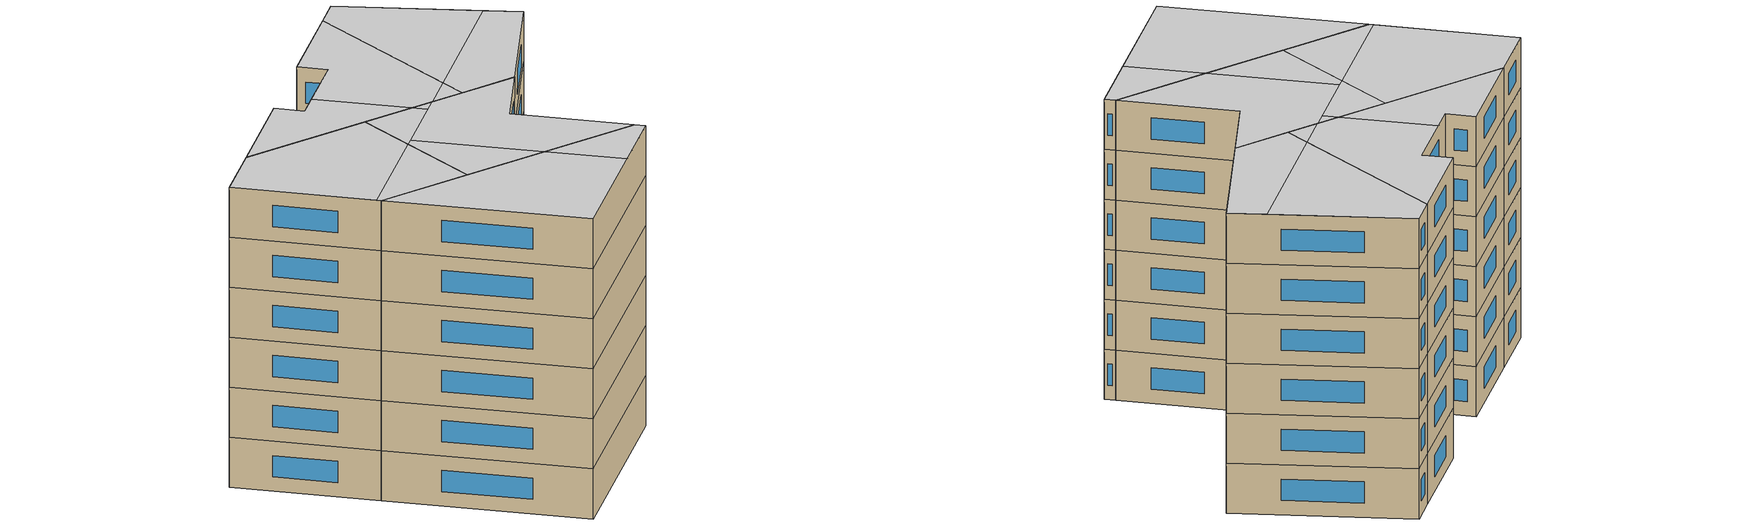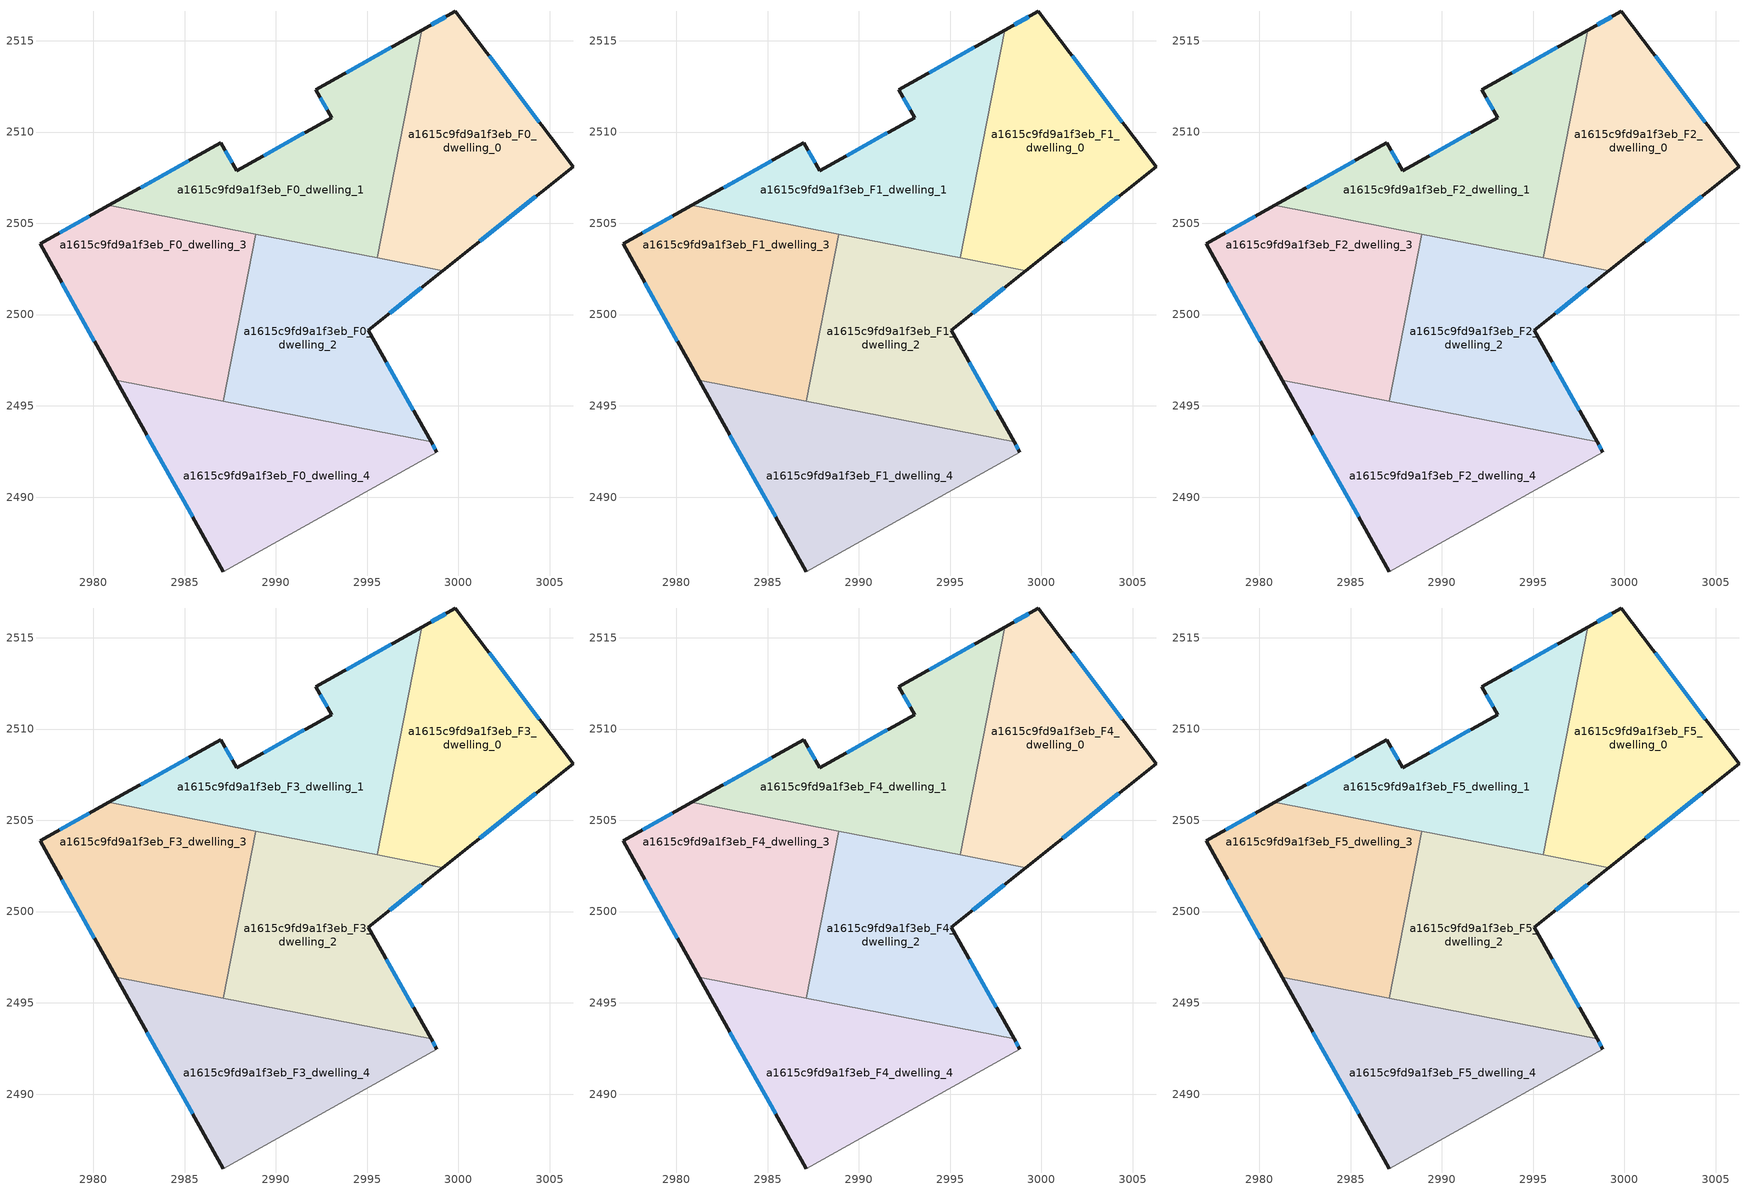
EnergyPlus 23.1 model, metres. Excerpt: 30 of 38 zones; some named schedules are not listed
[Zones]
a1615c9fd9a1f3eb_F0_dwelling_0
 floor ground (EU_floor_Construction): 2999.84,2516.6 3006.28,2508.1 2999.14,2502.4 2995.55,2503.1 2997.99,2515.57 z0
 wall outside (EU_wall_Construction): 2999.14,2502.4 3006.28,2508.1 2999.84,2516.6 2997.99,2515.57 z0:3
 wall to a1615c9fd9a1f3eb_F0_dwelling_1 (EU_wall_Construction): 2997.99,2515.57 2995.55,2503.1 z0:3
 wall to a1615c9fd9a1f3eb_F0_dwelling_2 (EU_wall_Construction): 2995.55,2503.1 2999.14,2502.4 z0:3
 window (EU_Window_Construction): 3001.18,2504.03 3004.24,2506.47 / 2999.31,2516.31 2998.52,2515.87 / 3004.44,2510.53 3001.68,2514.17 z0.86:2.14
a1615c9fd9a1f3eb_F0_dwelling_1
 floor ground (EU_floor_Construction): 2997.99,2515.57 2995.55,2503.1 2980.85,2505.98 2986.99,2509.41 2987.85,2507.88 2993.05,2510.79 2992.19,2512.32 z0
 wall outside (EU_wall_Construction): 2997.99,2515.57 2992.19,2512.32 2993.05,2510.79 2987.85,2507.88 2986.99,2509.41 2980.85,2505.98 z0:3
 wall to a1615c9fd9a1f3eb_F0_dwelling_3 (EU_wall_Construction): 2980.85,2505.98 2988.91,2504.4 z0:3
 wall to a1615c9fd9a1f3eb_F0_dwelling_2 (EU_wall_Construction): 2988.91,2504.4 2995.55,2503.1 z0:3
 window (EU_Window_Construction): 2992.44,2511.88 2992.8,2511.22 / 2996.34,2514.64 2993.85,2513.25 / 2985.24,2508.43 2982.61,2506.96 / 2987.61,2508.32 2987.24,2508.97 / 2991.56,2509.96 2989.34,2508.71 z0.86:2.14
a1615c9fd9a1f3eb_F0_dwelling_2
 floor ground (EU_floor_Construction): 2999.14,2502.4 2995.07,2499.15 2998.5,2493.02 2987.12,2495.25 2988.91,2504.4 z0
 wall outside (EU_wall_Construction): 2998.5,2493.02 2995.07,2499.15 2999.14,2502.4 z0:3
 wall to a1615c9fd9a1f3eb_F0_dwelling_3 (EU_wall_Construction): 2988.91,2504.4 2987.12,2495.25 z0:3
 wall to a1615c9fd9a1f3eb_F0_dwelling_4 (EU_wall_Construction): 2987.12,2495.25 2998.5,2493.02 z0:3
 window (EU_Window_Construction): 2997.52,2494.77 2996.05,2497.4 / 2996.23,2500.08 2997.98,2501.47 z0.86:2.14
a1615c9fd9a1f3eb_F0_dwelling_3
 floor ground (EU_floor_Construction): 2988.91,2504.4 2987.12,2495.25 2981.26,2496.39 2977.08,2503.87 2980.85,2505.98 z0
 wall outside (EU_wall_Construction): 2980.85,2505.98 2977.08,2503.87 2981.26,2496.39 z0:3
 wall to a1615c9fd9a1f3eb_F0_dwelling_4 (EU_wall_Construction): 2981.26,2496.39 2987.12,2495.25 z0:3
 window (EU_Window_Construction): 2978.28,2501.73 2980.07,2498.53 / 2979.78,2505.38 2978.16,2504.47 z0.86:2.14
a1615c9fd9a1f3eb_F0_dwelling_4
 floor ground (EU_floor_Construction): 2998.5,2493.02 2998.81,2492.46 2987.11,2485.93 2981.26,2496.39 z0
 wall outside (EU_wall_Construction): 2998.81,2492.46 2998.5,2493.02 / 2981.26,2496.39 2987.11,2485.93 z0:3
 wall adiabatic (EU_wall_Construction): 2987.11,2485.93 2998.81,2492.46 z0:3
 window (EU_Window_Construction): 2998.72,2492.62 2998.59,2492.86 / 2982.93,2493.4 2985.44,2488.92 z0.86:2.14
a1615c9fd9a1f3eb_F1_dwelling_0
 floor to a1615c9fd9a1f3eb_F0_dwelling_0 (EU_floor_Construction): 2999.84,2516.6 3006.28,2508.1 2999.14,2502.4 2995.55,2503.1 2997.99,2515.57 z3
 wall outside (EU_wall_Construction): 2999.14,2502.4 3006.28,2508.1 2999.84,2516.6 2997.99,2515.57 z3:6
 wall to a1615c9fd9a1f3eb_F1_dwelling_1 (EU_wall_Construction): 2997.99,2515.57 2995.55,2503.1 z3:6
 wall to a1615c9fd9a1f3eb_F1_dwelling_2 (EU_wall_Construction): 2995.55,2503.1 2999.14,2502.4 z3:6
 window (EU_Window_Construction): 3001.18,2504.03 3004.24,2506.47 / 2999.31,2516.31 2998.52,2515.87 / 3004.44,2510.53 3001.68,2514.17 z3.86:5.14
a1615c9fd9a1f3eb_F1_dwelling_1
 floor to a1615c9fd9a1f3eb_F0_dwelling_1 (EU_floor_Construction): 2997.99,2515.57 2995.55,2503.1 2980.85,2505.98 2986.99,2509.41 2987.85,2507.88 2993.05,2510.79 2992.19,2512.32 z3
 wall outside (EU_wall_Construction): 2997.99,2515.57 2992.19,2512.32 2993.05,2510.79 2987.85,2507.88 2986.99,2509.41 2980.85,2505.98 z3:6
 wall to a1615c9fd9a1f3eb_F1_dwelling_3 (EU_wall_Construction): 2980.85,2505.98 2988.91,2504.4 z3:6
 wall to a1615c9fd9a1f3eb_F1_dwelling_2 (EU_wall_Construction): 2988.91,2504.4 2995.55,2503.1 z3:6
 window (EU_Window_Construction): 2992.44,2511.88 2992.8,2511.22 / 2996.34,2514.64 2993.85,2513.25 / 2985.24,2508.43 2982.61,2506.96 / 2987.61,2508.32 2987.24,2508.97 / 2991.56,2509.96 2989.34,2508.71 z3.86:5.14
a1615c9fd9a1f3eb_F1_dwelling_2
 floor to a1615c9fd9a1f3eb_F0_dwelling_2 (EU_floor_Construction): 2999.14,2502.4 2995.07,2499.15 2998.5,2493.02 2987.12,2495.25 2988.91,2504.4 z3
 wall outside (EU_wall_Construction): 2998.5,2493.02 2995.07,2499.15 2999.14,2502.4 z3:6
 wall to a1615c9fd9a1f3eb_F1_dwelling_3 (EU_wall_Construction): 2988.91,2504.4 2987.12,2495.25 z3:6
 wall to a1615c9fd9a1f3eb_F1_dwelling_4 (EU_wall_Construction): 2987.12,2495.25 2998.5,2493.02 z3:6
 window (EU_Window_Construction): 2997.52,2494.77 2996.05,2497.4 / 2996.23,2500.08 2997.98,2501.47 z3.86:5.14
a1615c9fd9a1f3eb_F1_dwelling_3
 floor to a1615c9fd9a1f3eb_F0_dwelling_3 (EU_floor_Construction): 2988.91,2504.4 2987.12,2495.25 2981.26,2496.39 2977.08,2503.87 2980.85,2505.98 z3
 wall outside (EU_wall_Construction): 2980.85,2505.98 2977.08,2503.87 2981.26,2496.39 z3:6
 wall to a1615c9fd9a1f3eb_F1_dwelling_4 (EU_wall_Construction): 2981.26,2496.39 2987.12,2495.25 z3:6
 window (EU_Window_Construction): 2978.28,2501.73 2980.07,2498.53 / 2979.78,2505.38 2978.16,2504.47 z3.86:5.14
a1615c9fd9a1f3eb_F1_dwelling_4
 floor to a1615c9fd9a1f3eb_F0_dwelling_4 (EU_floor_Construction): 2998.5,2493.02 2998.81,2492.46 2987.11,2485.93 2981.26,2496.39 z3
 wall outside (EU_wall_Construction): 2998.81,2492.46 2998.5,2493.02 / 2981.26,2496.39 2987.11,2485.93 z3:6
 wall adiabatic (EU_wall_Construction): 2987.11,2485.93 2998.81,2492.46 z3:6
 window (EU_Window_Construction): 2998.72,2492.62 2998.59,2492.86 / 2982.93,2493.4 2985.44,2488.92 z3.86:5.14
a1615c9fd9a1f3eb_F2_dwelling_0
 floor to a1615c9fd9a1f3eb_F1_dwelling_0 (EU_floor_Construction): 2999.84,2516.6 3006.28,2508.1 2999.14,2502.4 2995.55,2503.1 2997.99,2515.57 z6
 wall outside (EU_wall_Construction): 2999.14,2502.4 3006.28,2508.1 2999.84,2516.6 2997.99,2515.57 z6:9
 wall to a1615c9fd9a1f3eb_F2_dwelling_1 (EU_wall_Construction): 2997.99,2515.57 2995.55,2503.1 z6:9
 wall to a1615c9fd9a1f3eb_F2_dwelling_2 (EU_wall_Construction): 2995.55,2503.1 2999.14,2502.4 z6:9
 window (EU_Window_Construction): 3001.18,2504.03 3004.24,2506.47 / 2999.31,2516.31 2998.52,2515.87 / 3004.44,2510.53 3001.68,2514.17 z6.86:8.14
a1615c9fd9a1f3eb_F2_dwelling_1
 floor to a1615c9fd9a1f3eb_F1_dwelling_1 (EU_floor_Construction): 2997.99,2515.57 2995.55,2503.1 2980.85,2505.98 2986.99,2509.41 2987.85,2507.88 2993.05,2510.79 2992.19,2512.32 z6
 wall outside (EU_wall_Construction): 2997.99,2515.57 2992.19,2512.32 2993.05,2510.79 2987.85,2507.88 2986.99,2509.41 2980.85,2505.98 z6:9
 wall to a1615c9fd9a1f3eb_F2_dwelling_3 (EU_wall_Construction): 2980.85,2505.98 2988.91,2504.4 z6:9
 wall to a1615c9fd9a1f3eb_F2_dwelling_2 (EU_wall_Construction): 2988.91,2504.4 2995.55,2503.1 z6:9
 window (EU_Window_Construction): 2992.44,2511.88 2992.8,2511.22 / 2996.34,2514.64 2993.85,2513.25 / 2985.24,2508.43 2982.61,2506.96 / 2987.61,2508.32 2987.24,2508.97 / 2991.56,2509.96 2989.34,2508.71 z6.86:8.14
a1615c9fd9a1f3eb_F2_dwelling_2
 floor to a1615c9fd9a1f3eb_F1_dwelling_2 (EU_floor_Construction): 2999.14,2502.4 2995.07,2499.15 2998.5,2493.02 2987.12,2495.25 2988.91,2504.4 z6
 wall outside (EU_wall_Construction): 2998.5,2493.02 2995.07,2499.15 2999.14,2502.4 z6:9
 wall to a1615c9fd9a1f3eb_F2_dwelling_3 (EU_wall_Construction): 2988.91,2504.4 2987.12,2495.25 z6:9
 wall to a1615c9fd9a1f3eb_F2_dwelling_4 (EU_wall_Construction): 2987.12,2495.25 2998.5,2493.02 z6:9
 window (EU_Window_Construction): 2997.52,2494.77 2996.05,2497.4 / 2996.23,2500.08 2997.98,2501.47 z6.86:8.14
a1615c9fd9a1f3eb_F2_dwelling_3
 floor to a1615c9fd9a1f3eb_F1_dwelling_3 (EU_floor_Construction): 2988.91,2504.4 2987.12,2495.25 2981.26,2496.39 2977.08,2503.87 2980.85,2505.98 z6
 wall outside (EU_wall_Construction): 2980.85,2505.98 2977.08,2503.87 2981.26,2496.39 z6:9
 wall to a1615c9fd9a1f3eb_F2_dwelling_4 (EU_wall_Construction): 2981.26,2496.39 2987.12,2495.25 z6:9
 window (EU_Window_Construction): 2978.28,2501.73 2980.07,2498.53 / 2979.78,2505.38 2978.16,2504.47 z6.86:8.14
a1615c9fd9a1f3eb_F2_dwelling_4
 floor to a1615c9fd9a1f3eb_F1_dwelling_4 (EU_floor_Construction): 2998.5,2493.02 2998.81,2492.46 2987.11,2485.93 2981.26,2496.39 z6
 wall outside (EU_wall_Construction): 2998.81,2492.46 2998.5,2493.02 / 2981.26,2496.39 2987.11,2485.93 z6:9
 wall adiabatic (EU_wall_Construction): 2987.11,2485.93 2998.81,2492.46 z6:9
 window (EU_Window_Construction): 2998.72,2492.62 2998.59,2492.86 / 2982.93,2493.4 2985.44,2488.92 z6.86:8.14
a1615c9fd9a1f3eb_F3_dwelling_0
 floor to a1615c9fd9a1f3eb_F2_dwelling_0 (EU_floor_Construction): 2999.84,2516.6 3006.28,2508.1 2999.14,2502.4 2995.55,2503.1 2997.99,2515.57 z9
 wall outside (EU_wall_Construction): 2999.14,2502.4 3006.28,2508.1 2999.84,2516.6 2997.99,2515.57 z9:12
 wall to a1615c9fd9a1f3eb_F3_dwelling_1 (EU_wall_Construction): 2997.99,2515.57 2995.55,2503.1 z9:12
 wall to a1615c9fd9a1f3eb_F3_dwelling_2 (EU_wall_Construction): 2995.55,2503.1 2999.14,2502.4 z9:12
 window (EU_Window_Construction): 3001.18,2504.03 3004.24,2506.47 / 2999.31,2516.31 2998.52,2515.87 / 3004.44,2510.53 3001.68,2514.17 z9.86:11.14
a1615c9fd9a1f3eb_F3_dwelling_1
 floor to a1615c9fd9a1f3eb_F2_dwelling_1 (EU_floor_Construction): 2997.99,2515.57 2995.55,2503.1 2980.85,2505.98 2986.99,2509.41 2987.85,2507.88 2993.05,2510.79 2992.19,2512.32 z9
 wall outside (EU_wall_Construction): 2997.99,2515.57 2992.19,2512.32 2993.05,2510.79 2987.85,2507.88 2986.99,2509.41 2980.85,2505.98 z9:12
 wall to a1615c9fd9a1f3eb_F3_dwelling_3 (EU_wall_Construction): 2980.85,2505.98 2988.91,2504.4 z9:12
 wall to a1615c9fd9a1f3eb_F3_dwelling_2 (EU_wall_Construction): 2988.91,2504.4 2995.55,2503.1 z9:12
 window (EU_Window_Construction): 2992.44,2511.88 2992.8,2511.22 / 2996.34,2514.64 2993.85,2513.25 / 2985.24,2508.43 2982.61,2506.96 / 2987.61,2508.32 2987.24,2508.97 / 2991.56,2509.96 2989.34,2508.71 z9.86:11.14
a1615c9fd9a1f3eb_F3_dwelling_2
 floor to a1615c9fd9a1f3eb_F2_dwelling_2 (EU_floor_Construction): 2999.14,2502.4 2995.07,2499.15 2998.5,2493.02 2987.12,2495.25 2988.91,2504.4 z9
 wall outside (EU_wall_Construction): 2998.5,2493.02 2995.07,2499.15 2999.14,2502.4 z9:12
 wall to a1615c9fd9a1f3eb_F3_dwelling_3 (EU_wall_Construction): 2988.91,2504.4 2987.12,2495.25 z9:12
 wall to a1615c9fd9a1f3eb_F3_dwelling_4 (EU_wall_Construction): 2987.12,2495.25 2998.5,2493.02 z9:12
 window (EU_Window_Construction): 2997.52,2494.77 2996.05,2497.4 / 2996.23,2500.08 2997.98,2501.47 z9.86:11.14
a1615c9fd9a1f3eb_F3_dwelling_3
 floor to a1615c9fd9a1f3eb_F2_dwelling_3 (EU_floor_Construction): 2988.91,2504.4 2987.12,2495.25 2981.26,2496.39 2977.08,2503.87 2980.85,2505.98 z9
 wall outside (EU_wall_Construction): 2980.85,2505.98 2977.08,2503.87 2981.26,2496.39 z9:12
 wall to a1615c9fd9a1f3eb_F3_dwelling_4 (EU_wall_Construction): 2981.26,2496.39 2987.12,2495.25 z9:12
 window (EU_Window_Construction): 2978.28,2501.73 2980.07,2498.53 / 2979.78,2505.38 2978.16,2504.47 z9.86:11.14
a1615c9fd9a1f3eb_F3_dwelling_4
 floor to a1615c9fd9a1f3eb_F2_dwelling_4 (EU_floor_Construction): 2998.5,2493.02 2998.81,2492.46 2987.11,2485.93 2981.26,2496.39 z9
 wall outside (EU_wall_Construction): 2998.81,2492.46 2998.5,2493.02 / 2981.26,2496.39 2987.11,2485.93 z9:12
 wall adiabatic (EU_wall_Construction): 2987.11,2485.93 2998.81,2492.46 z9:12
 window (EU_Window_Construction): 2998.72,2492.62 2998.59,2492.86 / 2982.93,2493.4 2985.44,2488.92 z9.86:11.14
a1615c9fd9a1f3eb_F4_dwelling_0
 floor to a1615c9fd9a1f3eb_F3_dwelling_0 (EU_floor_Construction): 2999.84,2516.6 3006.28,2508.1 2999.14,2502.4 2995.55,2503.1 2997.99,2515.57 z12
 wall outside (EU_wall_Construction): 2999.14,2502.4 3006.28,2508.1 2999.84,2516.6 2997.99,2515.57 z12:15
 wall to a1615c9fd9a1f3eb_F4_dwelling_1 (EU_wall_Construction): 2997.99,2515.57 2995.55,2503.1 z12:15
 wall to a1615c9fd9a1f3eb_F4_dwelling_2 (EU_wall_Construction): 2995.55,2503.1 2999.14,2502.4 z12:15
 window (EU_Window_Construction): 3001.18,2504.03 3004.24,2506.47 / 2999.31,2516.31 2998.52,2515.87 / 3004.44,2510.53 3001.68,2514.17 z12.86:14.14
a1615c9fd9a1f3eb_F4_dwelling_1
 floor to a1615c9fd9a1f3eb_F3_dwelling_1 (EU_floor_Construction): 2997.99,2515.57 2995.55,2503.1 2980.85,2505.98 2986.99,2509.41 2987.85,2507.88 2993.05,2510.79 2992.19,2512.32 z12
 wall outside (EU_wall_Construction): 2997.99,2515.57 2992.19,2512.32 2993.05,2510.79 2987.85,2507.88 2986.99,2509.41 2980.85,2505.98 z12:15
 wall to a1615c9fd9a1f3eb_F4_dwelling_3 (EU_wall_Construction): 2980.85,2505.98 2988.91,2504.4 z12:15
 wall to a1615c9fd9a1f3eb_F4_dwelling_2 (EU_wall_Construction): 2988.91,2504.4 2995.55,2503.1 z12:15
 window (EU_Window_Construction): 2992.44,2511.88 2992.8,2511.22 / 2996.34,2514.64 2993.85,2513.25 / 2985.24,2508.43 2982.61,2506.96 / 2987.61,2508.32 2987.24,2508.97 / 2991.56,2509.96 2989.34,2508.71 z12.86:14.14
a1615c9fd9a1f3eb_F4_dwelling_2
 floor to a1615c9fd9a1f3eb_F3_dwelling_2 (EU_floor_Construction): 2999.14,2502.4 2995.07,2499.15 2998.5,2493.02 2987.12,2495.25 2988.91,2504.4 z12
 wall outside (EU_wall_Construction): 2998.5,2493.02 2995.07,2499.15 2999.14,2502.4 z12:15
 wall to a1615c9fd9a1f3eb_F4_dwelling_3 (EU_wall_Construction): 2988.91,2504.4 2987.12,2495.25 z12:15
 wall to a1615c9fd9a1f3eb_F4_dwelling_4 (EU_wall_Construction): 2987.12,2495.25 2998.5,2493.02 z12:15
 window (EU_Window_Construction): 2997.52,2494.77 2996.05,2497.4 / 2996.23,2500.08 2997.98,2501.47 z12.86:14.14
a1615c9fd9a1f3eb_F4_dwelling_3
 floor to a1615c9fd9a1f3eb_F3_dwelling_3 (EU_floor_Construction): 2988.91,2504.4 2987.12,2495.25 2981.26,2496.39 2977.08,2503.87 2980.85,2505.98 z12
 wall outside (EU_wall_Construction): 2980.85,2505.98 2977.08,2503.87 2981.26,2496.39 z12:15
 wall to a1615c9fd9a1f3eb_F4_dwelling_4 (EU_wall_Construction): 2981.26,2496.39 2987.12,2495.25 z12:15
 window (EU_Window_Construction): 2978.28,2501.73 2980.07,2498.53 / 2979.78,2505.38 2978.16,2504.47 z12.86:14.14
a1615c9fd9a1f3eb_F4_dwelling_4
 floor to a1615c9fd9a1f3eb_F3_dwelling_4 (EU_floor_Construction): 2998.5,2493.02 2998.81,2492.46 2987.11,2485.93 2981.26,2496.39 z12
 wall outside (EU_wall_Construction): 2998.81,2492.46 2998.5,2493.02 / 2981.26,2496.39 2987.11,2485.93 z12:15
 wall adiabatic (EU_wall_Construction): 2987.11,2485.93 2998.81,2492.46 z12:15
 window (EU_Window_Construction): 2998.72,2492.62 2998.59,2492.86 / 2982.93,2493.4 2985.44,2488.92 z12.86:14.14
a1615c9fd9a1f3eb_F5_dwelling_0
 floor to a1615c9fd9a1f3eb_F4_dwelling_0 (EU_floor_Construction): 2999.84,2516.6 3006.28,2508.1 2999.14,2502.4 2995.55,2503.1 2997.99,2515.57 z15
 wall outside (EU_wall_Construction): 2999.14,2502.4 3006.28,2508.1 2999.84,2516.6 2997.99,2515.57 z15:18
 wall to a1615c9fd9a1f3eb_F5_dwelling_1 (EU_wall_Construction): 2997.99,2515.57 2995.55,2503.1 z15:18
 wall to a1615c9fd9a1f3eb_F5_dwelling_2 (EU_wall_Construction): 2995.55,2503.1 2999.14,2502.4 z15:18
 window (EU_Window_Construction): 3001.18,2504.03 3004.24,2506.47 / 2999.31,2516.31 2998.52,2515.87 / 3004.44,2510.53 3001.68,2514.17 z15.86:17.14
 ceiling to a1615c9fd9a1f3eb_F6_dwelling_0 (EU_floor_Construction): 3004.92,2509.9 2999.84,2516.6 2997.99,2515.57 2995.89,2504.85 z18
 ceiling adiabatic (EU_roof_Construction): 3006.28,2508.1 3004.92,2509.9 2995.89,2504.85 2995.55,2503.1 2999.14,2502.4 z18
a1615c9fd9a1f3eb_F5_dwelling_1
 floor to a1615c9fd9a1f3eb_F4_dwelling_1 (EU_floor_Construction): 2997.99,2515.57 2995.55,2503.1 2980.85,2505.98 2986.99,2509.41 2987.85,2507.88 2993.05,2510.79 2992.19,2512.32 z15
 wall outside (EU_wall_Construction): 2997.99,2515.57 2992.19,2512.32 2993.05,2510.79 2987.85,2507.88 2986.99,2509.41 2980.85,2505.98 z15:18
 wall to a1615c9fd9a1f3eb_F5_dwelling_3 (EU_wall_Construction): 2980.85,2505.98 2988.91,2504.4 z15:18
 wall to a1615c9fd9a1f3eb_F5_dwelling_2 (EU_wall_Construction): 2988.91,2504.4 2995.55,2503.1 z15:18
 window (EU_Window_Construction): 2992.44,2511.88 2992.8,2511.22 / 2996.34,2514.64 2993.85,2513.25 / 2985.24,2508.43 2982.61,2506.96 / 2987.61,2508.32 2987.24,2508.97 / 2991.56,2509.96 2989.34,2508.71 z15.86:17.14
 ceiling to a1615c9fd9a1f3eb_F6_dwelling_1 (EU_floor_Construction): 2992.1,2503.78 2989.34,2508.71 2987.85,2507.88 2986.99,2509.41 2980.85,2505.98 z18
 ceiling to a1615c9fd9a1f3eb_F6_dwelling_0 (EU_floor_Construction): 2995.89,2504.85 2997.99,2515.57 2992.19,2512.32 2993.05,2510.79 2989.34,2508.71 2992.1,2503.78 2993.5,2503.5 z18
 ceiling to a1615c9fd9a1f3eb_F6_dwelling_2 (EU_floor_Construction): 2995.55,2503.1 2995.89,2504.85 2993.5,2503.5 z18
a1615c9fd9a1f3eb_F5_dwelling_2
 floor to a1615c9fd9a1f3eb_F4_dwelling_2 (EU_floor_Construction): 2999.14,2502.4 2995.07,2499.15 2998.5,2493.02 2987.12,2495.25 2988.91,2504.4 z15
 wall outside (EU_wall_Construction): 2998.5,2493.02 2995.07,2499.15 2999.14,2502.4 z15:18
 wall to a1615c9fd9a1f3eb_F5_dwelling_3 (EU_wall_Construction): 2988.91,2504.4 2987.12,2495.25 z15:18
 wall to a1615c9fd9a1f3eb_F5_dwelling_4 (EU_wall_Construction): 2987.12,2495.25 2998.5,2493.02 z15:18
 window (EU_Window_Construction): 2997.52,2494.77 2996.05,2497.4 / 2996.23,2500.08 2997.98,2501.47 z15.86:17.14
 ceiling to a1615c9fd9a1f3eb_F6_dwelling_2 (EU_floor_Construction): 2998.5,2493.02 2995.07,2499.15 2999.14,2502.4 2993.5,2503.5 2988.7,2500.82 2992.39,2494.22 z18
 ceiling to a1615c9fd9a1f3eb_F6_dwelling_3 (EU_floor_Construction): 2992.39,2494.22 2988.7,2500.82 2988.15,2500.51 2987.12,2495.25 z18
 ceiling to a1615c9fd9a1f3eb_F6_dwelling_0 (EU_floor_Construction): 2993.49,2503.5 2992.1,2503.78 2992.55,2502.97 z18
 ceiling to a1615c9fd9a1f3eb_F6_dwelling_1 (EU_floor_Construction): 2992.55,2502.97 2992.1,2503.78 2988.91,2504.4 2988.15,2500.51 z18
a1615c9fd9a1f3eb_F5_dwelling_3
 floor to a1615c9fd9a1f3eb_F4_dwelling_3 (EU_floor_Construction): 2988.91,2504.4 2987.12,2495.25 2981.26,2496.39 2977.08,2503.87 2980.85,2505.98 z15
 wall outside (EU_wall_Construction): 2980.85,2505.98 2977.08,2503.87 2981.26,2496.39 z15:18
 wall to a1615c9fd9a1f3eb_F5_dwelling_4 (EU_wall_Construction): 2981.26,2496.39 2987.12,2495.25 z15:18
 window (EU_Window_Construction): 2978.28,2501.73 2980.07,2498.53 / 2979.78,2505.38 2978.16,2504.47 z15.86:17.14
 ceiling to a1615c9fd9a1f3eb_F6_dwelling_3 (EU_floor_Construction): 2987.12,2495.25 2988.15,2500.51 2981.15,2496.6 2981.26,2496.39 z18
 ceiling to a1615c9fd9a1f3eb_F6_dwelling_1 (EU_floor_Construction): 2988.15,2500.51 2988.91,2504.4 2980.85,2505.98 2977.08,2503.87 2981.15,2496.6 z18
a1615c9fd9a1f3eb_F5_dwelling_4
 floor to a1615c9fd9a1f3eb_F4_dwelling_4 (EU_floor_Construction): 2998.5,2493.02 2998.81,2492.46 2987.11,2485.93 2981.26,2496.39 z15
 wall outside (EU_wall_Construction): 2998.81,2492.46 2998.5,2493.02 / 2981.26,2496.39 2987.11,2485.93 z15:18
 wall adiabatic (EU_wall_Construction): 2987.11,2485.93 2998.81,2492.46 z15:18
 window (EU_Window_Construction): 2998.72,2492.62 2998.59,2492.86 / 2982.93,2493.4 2985.44,2488.92 z15.86:17.14
 ceiling to a1615c9fd9a1f3eb_F6_dwelling_3 (EU_floor_Construction): 2994.67,2490.15 2992.39,2494.22 2981.26,2496.39 2987.11,2485.93 z18
 ceiling to a1615c9fd9a1f3eb_F6_dwelling_2 (EU_floor_Construction): 2998.81,2492.46 2998.5,2493.02 2992.39,2494.22 2994.67,2490.15 z18
[Building]
EU S2 Campaign: North Axis=0; Terrain=City; Solar Distribution=FullExterior
[Site:Location]
Helsinki-Vantaa.AP: Latitude=60.317; Longitude=24.963; Time Zone=2; Elevation=54.6
[SizingPeriod:WeatherFileDays]
AnnualSizingPeriod: Begin Month=1; Begin Day of Month=1; End Month=12; End Day of Month=31; Day of Week for Start Day=Monday; Use Weather File Daylight Saving Period=No; Use Weather File Rain and Snow Indicators=No
[MATERIAL]
EU_InternalMass_Material: Roughness=MediumRough; Thickness=0.1; Conductivity=1; Density=1800; Specific Heat=900; Thermal Absorptance=0.9; Solar Absorptance=0.7; Visible Absorptance=0.7
[MATERIAL:NOMASS] Roughness=MediumRough; Thermal Absorptance=0.9; Solar Absorptance=0.7; Visible Absorptance=0.7
Name | Thermal Resistance
EU_wall_NoMass | 5.91765
EU_roof_NoMass | 11.1778
EU_floor_NoMass | 6.2875
[WINDOWMATERIAL:SIMPLEGLAZINGSYSTEM]
EU_Window_SimpleGlazing: UFactor=0.994035; Solar Heat Gain Coefficient=0.7; Visible Transmittance=0.7
[CONSTRUCTION]
EU_wall_Construction: EU_wall_NoMass
EU_roof_Construction: EU_roof_NoMass
EU_floor_Construction: EU_floor_NoMass
EU_Window_Construction: EU_Window_SimpleGlazing
EU_InternalMass_Construction: EU_InternalMass_Material
[ZONE] Type=1; Multiplier=1; Ceiling Height=autocalculate; Floor Area=autocalculate; Part of Total Floor Area=Yes
Name | Volume
a1615c9fd9a1f3eb_F0_dwelling_0; a1615c9fd9a1f3eb_F1_dwelling_0; a1615c9fd9a1f3eb_F2_dwelling_0; a1615c9fd9a1f3eb_F3_dwelling_0; a1615c9fd9a1f3eb_F4_dwelling_0; a1615c9fd9a1f3eb_F5_dwelling_0 | 253.94
a1615c9fd9a1f3eb_F0_dwelling_1; a1615c9fd9a1f3eb_F1_dwelling_1; a1615c9fd9a1f3eb_F2_dwelling_1; a1615c9fd9a1f3eb_F3_dwelling_1; a1615c9fd9a1f3eb_F4_dwelling_1; a1615c9fd9a1f3eb_F5_dwelling_1 | 253.931
a1615c9fd9a1f3eb_F0_dwelling_2; a1615c9fd9a1f3eb_F1_dwelling_2; a1615c9fd9a1f3eb_F2_dwelling_2; a1615c9fd9a1f3eb_F3_dwelling_2; a1615c9fd9a1f3eb_F4_dwelling_2; a1615c9fd9a1f3eb_F5_dwelling_2 | 253.947
a1615c9fd9a1f3eb_F0_dwelling_3; a1615c9fd9a1f3eb_F1_dwelling_3; a1615c9fd9a1f3eb_F2_dwelling_3; a1615c9fd9a1f3eb_F3_dwelling_3; a1615c9fd9a1f3eb_F4_dwelling_3; a1615c9fd9a1f3eb_F5_dwelling_3 | 253.92
a1615c9fd9a1f3eb_F0_dwelling_4; a1615c9fd9a1f3eb_F1_dwelling_4; a1615c9fd9a1f3eb_F2_dwelling_4; a1615c9fd9a1f3eb_F3_dwelling_4; a1615c9fd9a1f3eb_F4_dwelling_4; a1615c9fd9a1f3eb_F5_dwelling_4 | 253.93
[INTERNALMASS] Construction=EU_InternalMass_Construction
Name | Zone or ZoneList | Surface Area
a1615c9fd9a1f3eb_F0_dwelling_0_EU_InternalMass | a1615c9fd9a1f3eb_F0_dwelling_0 | 84.6464
a1615c9fd9a1f3eb_F0_dwelling_1_EU_InternalMass | a1615c9fd9a1f3eb_F0_dwelling_1 | 84.6438
a1615c9fd9a1f3eb_F0_dwelling_2_EU_InternalMass | a1615c9fd9a1f3eb_F0_dwelling_2 | 84.648
a1615c9fd9a1f3eb_F0_dwelling_3_EU_InternalMass | a1615c9fd9a1f3eb_F0_dwelling_3 | 84.6403
a1615c9fd9a1f3eb_F0_dwelling_4_EU_InternalMass | a1615c9fd9a1f3eb_F0_dwelling_4 | 84.6437
a1615c9fd9a1f3eb_F1_dwelling_0_EU_InternalMass | a1615c9fd9a1f3eb_F1_dwelling_0 | 84.6464
a1615c9fd9a1f3eb_F1_dwelling_1_EU_InternalMass | a1615c9fd9a1f3eb_F1_dwelling_1 | 84.6438
a1615c9fd9a1f3eb_F1_dwelling_2_EU_InternalMass | a1615c9fd9a1f3eb_F1_dwelling_2 | 84.648
a1615c9fd9a1f3eb_F1_dwelling_3_EU_InternalMass | a1615c9fd9a1f3eb_F1_dwelling_3 | 84.6403
a1615c9fd9a1f3eb_F1_dwelling_4_EU_InternalMass | a1615c9fd9a1f3eb_F1_dwelling_4 | 84.6437
a1615c9fd9a1f3eb_F2_dwelling_0_EU_InternalMass | a1615c9fd9a1f3eb_F2_dwelling_0 | 84.6464
a1615c9fd9a1f3eb_F2_dwelling_1_EU_InternalMass | a1615c9fd9a1f3eb_F2_dwelling_1 | 84.6438
a1615c9fd9a1f3eb_F2_dwelling_2_EU_InternalMass | a1615c9fd9a1f3eb_F2_dwelling_2 | 84.648
a1615c9fd9a1f3eb_F2_dwelling_3_EU_InternalMass | a1615c9fd9a1f3eb_F2_dwelling_3 | 84.6403
a1615c9fd9a1f3eb_F2_dwelling_4_EU_InternalMass | a1615c9fd9a1f3eb_F2_dwelling_4 | 84.6437
a1615c9fd9a1f3eb_F3_dwelling_0_EU_InternalMass | a1615c9fd9a1f3eb_F3_dwelling_0 | 84.6464
a1615c9fd9a1f3eb_F3_dwelling_1_EU_InternalMass | a1615c9fd9a1f3eb_F3_dwelling_1 | 84.6438
a1615c9fd9a1f3eb_F3_dwelling_2_EU_InternalMass | a1615c9fd9a1f3eb_F3_dwelling_2 | 84.648
a1615c9fd9a1f3eb_F3_dwelling_3_EU_InternalMass | a1615c9fd9a1f3eb_F3_dwelling_3 | 84.6403
a1615c9fd9a1f3eb_F3_dwelling_4_EU_InternalMass | a1615c9fd9a1f3eb_F3_dwelling_4 | 84.6437
a1615c9fd9a1f3eb_F4_dwelling_0_EU_InternalMass | a1615c9fd9a1f3eb_F4_dwelling_0 | 84.6464
a1615c9fd9a1f3eb_F4_dwelling_1_EU_InternalMass | a1615c9fd9a1f3eb_F4_dwelling_1 | 84.6438
a1615c9fd9a1f3eb_F4_dwelling_2_EU_InternalMass | a1615c9fd9a1f3eb_F4_dwelling_2 | 84.648
a1615c9fd9a1f3eb_F4_dwelling_3_EU_InternalMass | a1615c9fd9a1f3eb_F4_dwelling_3 | 84.6403
a1615c9fd9a1f3eb_F4_dwelling_4_EU_InternalMass | a1615c9fd9a1f3eb_F4_dwelling_4 | 84.6437
a1615c9fd9a1f3eb_F5_dwelling_0_EU_InternalMass | a1615c9fd9a1f3eb_F5_dwelling_0 | 84.6464
a1615c9fd9a1f3eb_F5_dwelling_1_EU_InternalMass | a1615c9fd9a1f3eb_F5_dwelling_1 | 84.6438
a1615c9fd9a1f3eb_F5_dwelling_2_EU_InternalMass | a1615c9fd9a1f3eb_F5_dwelling_2 | 84.648
a1615c9fd9a1f3eb_F5_dwelling_3_EU_InternalMass | a1615c9fd9a1f3eb_F5_dwelling_3 | 84.6403
a1615c9fd9a1f3eb_F5_dwelling_4_EU_InternalMass | a1615c9fd9a1f3eb_F5_dwelling_4 | 84.6437
[OTHEREQUIPMENT] Fuel Type=Electricity; Design Level Calculation Method=Watts/Area; Power per Zone Floor Area=1; Fraction Latent=0; Fraction Radiant=0; Fraction Lost=0; Carbon Dioxide Generation Rate=0; EndUse Subcategory=EU_Step8_InternalGains
Name | Zone or ZoneList or Space or SpaceList | Schedule
EU_Step8_InternalGain_a1615c9fd9a1f3eb_F0_dwelling_0_f000 | a1615c9fd9a1f3eb_F0_dwelling_0 | EU_Step8_GainSchedule_a1615c9fd9a1f3eb_F0_dwelling_0_f000
EU_Step8_InternalGain_a1615c9fd9a1f3eb_F0_dwelling_1_f000 | a1615c9fd9a1f3eb_F0_dwelling_1 | EU_Step8_GainSchedule_a1615c9fd9a1f3eb_F0_dwelling_1_f000
EU_Step8_InternalGain_a1615c9fd9a1f3eb_F0_dwelling_2_f000 | a1615c9fd9a1f3eb_F0_dwelling_2 | EU_Step8_GainSchedule_a1615c9fd9a1f3eb_F0_dwelling_2_f000
EU_Step8_InternalGain_a1615c9fd9a1f3eb_F0_dwelling_3_f000 | a1615c9fd9a1f3eb_F0_dwelling_3 | EU_Step8_GainSchedule_a1615c9fd9a1f3eb_F0_dwelling_3_f000
EU_Step8_InternalGain_a1615c9fd9a1f3eb_F0_dwelling_4_f000 | a1615c9fd9a1f3eb_F0_dwelling_4 | EU_Step8_GainSchedule_a1615c9fd9a1f3eb_F0_dwelling_4_f000
EU_Step8_InternalGain_a1615c9fd9a1f3eb_F1_dwelling_0_f000 | a1615c9fd9a1f3eb_F1_dwelling_0 | EU_Step8_GainSchedule_a1615c9fd9a1f3eb_F1_dwelling_0_f000
EU_Step8_InternalGain_a1615c9fd9a1f3eb_F1_dwelling_1_f000 | a1615c9fd9a1f3eb_F1_dwelling_1 | EU_Step8_GainSchedule_a1615c9fd9a1f3eb_F1_dwelling_1_f000
EU_Step8_InternalGain_a1615c9fd9a1f3eb_F1_dwelling_2_f000 | a1615c9fd9a1f3eb_F1_dwelling_2 | EU_Step8_GainSchedule_a1615c9fd9a1f3eb_F1_dwelling_2_f000
EU_Step8_InternalGain_a1615c9fd9a1f3eb_F1_dwelling_3_f000 | a1615c9fd9a1f3eb_F1_dwelling_3 | EU_Step8_GainSchedule_a1615c9fd9a1f3eb_F1_dwelling_3_f000
EU_Step8_InternalGain_a1615c9fd9a1f3eb_F1_dwelling_4_f000 | a1615c9fd9a1f3eb_F1_dwelling_4 | EU_Step8_GainSchedule_a1615c9fd9a1f3eb_F1_dwelling_4_f000
EU_Step8_InternalGain_a1615c9fd9a1f3eb_F2_dwelling_0_f000 | a1615c9fd9a1f3eb_F2_dwelling_0 | EU_Step8_GainSchedule_a1615c9fd9a1f3eb_F2_dwelling_0_f000
EU_Step8_InternalGain_a1615c9fd9a1f3eb_F2_dwelling_1_f000 | a1615c9fd9a1f3eb_F2_dwelling_1 | EU_Step8_GainSchedule_a1615c9fd9a1f3eb_F2_dwelling_1_f000
EU_Step8_InternalGain_a1615c9fd9a1f3eb_F2_dwelling_2_f000 | a1615c9fd9a1f3eb_F2_dwelling_2 | EU_Step8_GainSchedule_a1615c9fd9a1f3eb_F2_dwelling_2_f000
EU_Step8_InternalGain_a1615c9fd9a1f3eb_F2_dwelling_3_f000 | a1615c9fd9a1f3eb_F2_dwelling_3 | EU_Step8_GainSchedule_a1615c9fd9a1f3eb_F2_dwelling_3_f000
EU_Step8_InternalGain_a1615c9fd9a1f3eb_F2_dwelling_4_f000 | a1615c9fd9a1f3eb_F2_dwelling_4 | EU_Step8_GainSchedule_a1615c9fd9a1f3eb_F2_dwelling_4_f000
EU_Step8_InternalGain_a1615c9fd9a1f3eb_F3_dwelling_0_f000 | a1615c9fd9a1f3eb_F3_dwelling_0 | EU_Step8_GainSchedule_a1615c9fd9a1f3eb_F3_dwelling_0_f000
EU_Step8_InternalGain_a1615c9fd9a1f3eb_F3_dwelling_1_f000 | a1615c9fd9a1f3eb_F3_dwelling_1 | EU_Step8_GainSchedule_a1615c9fd9a1f3eb_F3_dwelling_1_f000
EU_Step8_InternalGain_a1615c9fd9a1f3eb_F3_dwelling_2_f000 | a1615c9fd9a1f3eb_F3_dwelling_2 | EU_Step8_GainSchedule_a1615c9fd9a1f3eb_F3_dwelling_2_f000
EU_Step8_InternalGain_a1615c9fd9a1f3eb_F3_dwelling_3_f000 | a1615c9fd9a1f3eb_F3_dwelling_3 | EU_Step8_GainSchedule_a1615c9fd9a1f3eb_F3_dwelling_3_f000
EU_Step8_InternalGain_a1615c9fd9a1f3eb_F3_dwelling_4_f000 | a1615c9fd9a1f3eb_F3_dwelling_4 | EU_Step8_GainSchedule_a1615c9fd9a1f3eb_F3_dwelling_4_f000
EU_Step8_InternalGain_a1615c9fd9a1f3eb_F4_dwelling_0_f000 | a1615c9fd9a1f3eb_F4_dwelling_0 | EU_Step8_GainSchedule_a1615c9fd9a1f3eb_F4_dwelling_0_f000
EU_Step8_InternalGain_a1615c9fd9a1f3eb_F4_dwelling_1_f000 | a1615c9fd9a1f3eb_F4_dwelling_1 | EU_Step8_GainSchedule_a1615c9fd9a1f3eb_F4_dwelling_1_f000
EU_Step8_InternalGain_a1615c9fd9a1f3eb_F4_dwelling_2_f000 | a1615c9fd9a1f3eb_F4_dwelling_2 | EU_Step8_GainSchedule_a1615c9fd9a1f3eb_F4_dwelling_2_f000
EU_Step8_InternalGain_a1615c9fd9a1f3eb_F4_dwelling_3_f000 | a1615c9fd9a1f3eb_F4_dwelling_3 | EU_Step8_GainSchedule_a1615c9fd9a1f3eb_F4_dwelling_3_f000
EU_Step8_InternalGain_a1615c9fd9a1f3eb_F4_dwelling_4_f000 | a1615c9fd9a1f3eb_F4_dwelling_4 | EU_Step8_GainSchedule_a1615c9fd9a1f3eb_F4_dwelling_4_f000
EU_Step8_InternalGain_a1615c9fd9a1f3eb_F5_dwelling_0_f000 | a1615c9fd9a1f3eb_F5_dwelling_0 | EU_Step8_GainSchedule_a1615c9fd9a1f3eb_F5_dwelling_0_f000
EU_Step8_InternalGain_a1615c9fd9a1f3eb_F5_dwelling_1_f000 | a1615c9fd9a1f3eb_F5_dwelling_1 | EU_Step8_GainSchedule_a1615c9fd9a1f3eb_F5_dwelling_1_f000
EU_Step8_InternalGain_a1615c9fd9a1f3eb_F5_dwelling_2_f000 | a1615c9fd9a1f3eb_F5_dwelling_2 | EU_Step8_GainSchedule_a1615c9fd9a1f3eb_F5_dwelling_2_f000
EU_Step8_InternalGain_a1615c9fd9a1f3eb_F5_dwelling_3_f000 | a1615c9fd9a1f3eb_F5_dwelling_3 | EU_Step8_GainSchedule_a1615c9fd9a1f3eb_F5_dwelling_3_f000
EU_Step8_InternalGain_a1615c9fd9a1f3eb_F5_dwelling_4_f000 | a1615c9fd9a1f3eb_F5_dwelling_4 | EU_Step8_GainSchedule_a1615c9fd9a1f3eb_F5_dwelling_4_f000
[ZONEVENTILATION:DESIGNFLOWRATE] Schedule=EU_AlwaysOn; Design Flow Rate Calculation Method=AirChanges/Hour; Air Changes per Hour=0.596421; Ventilation Type=Natural; Fan Pressure Rise=0; Fan Total Efficiency=1; Constant Term Coefficient=1; Temperature Term Coefficient=0; Velocity Term Coefficient=0; Velocity Squared Term Coefficient=0; Minimum Indoor Temperature=-100; Maximum Indoor Temperature=100; Delta Temperature=-100; Minimum Outdoor Temperature=-100; Maximum Outdoor Temperature=100; Maximum Wind Speed=40
Name | Zone or ZoneList or Space or SpaceList
EU_ConstantAir_a1615c9fd9a1f3eb_F0_dwelling_0 | a1615c9fd9a1f3eb_F0_dwelling_0
EU_ConstantAir_a1615c9fd9a1f3eb_F0_dwelling_1 | a1615c9fd9a1f3eb_F0_dwelling_1
EU_ConstantAir_a1615c9fd9a1f3eb_F0_dwelling_2 | a1615c9fd9a1f3eb_F0_dwelling_2
EU_ConstantAir_a1615c9fd9a1f3eb_F0_dwelling_3 | a1615c9fd9a1f3eb_F0_dwelling_3
EU_ConstantAir_a1615c9fd9a1f3eb_F0_dwelling_4 | a1615c9fd9a1f3eb_F0_dwelling_4
EU_ConstantAir_a1615c9fd9a1f3eb_F1_dwelling_0 | a1615c9fd9a1f3eb_F1_dwelling_0
EU_ConstantAir_a1615c9fd9a1f3eb_F1_dwelling_1 | a1615c9fd9a1f3eb_F1_dwelling_1
EU_ConstantAir_a1615c9fd9a1f3eb_F1_dwelling_2 | a1615c9fd9a1f3eb_F1_dwelling_2
EU_ConstantAir_a1615c9fd9a1f3eb_F1_dwelling_3 | a1615c9fd9a1f3eb_F1_dwelling_3
EU_ConstantAir_a1615c9fd9a1f3eb_F1_dwelling_4 | a1615c9fd9a1f3eb_F1_dwelling_4
EU_ConstantAir_a1615c9fd9a1f3eb_F2_dwelling_0 | a1615c9fd9a1f3eb_F2_dwelling_0
EU_ConstantAir_a1615c9fd9a1f3eb_F2_dwelling_1 | a1615c9fd9a1f3eb_F2_dwelling_1
EU_ConstantAir_a1615c9fd9a1f3eb_F2_dwelling_2 | a1615c9fd9a1f3eb_F2_dwelling_2
EU_ConstantAir_a1615c9fd9a1f3eb_F2_dwelling_3 | a1615c9fd9a1f3eb_F2_dwelling_3
EU_ConstantAir_a1615c9fd9a1f3eb_F2_dwelling_4 | a1615c9fd9a1f3eb_F2_dwelling_4
EU_ConstantAir_a1615c9fd9a1f3eb_F3_dwelling_0 | a1615c9fd9a1f3eb_F3_dwelling_0
EU_ConstantAir_a1615c9fd9a1f3eb_F3_dwelling_1 | a1615c9fd9a1f3eb_F3_dwelling_1
EU_ConstantAir_a1615c9fd9a1f3eb_F3_dwelling_2 | a1615c9fd9a1f3eb_F3_dwelling_2
EU_ConstantAir_a1615c9fd9a1f3eb_F3_dwelling_3 | a1615c9fd9a1f3eb_F3_dwelling_3
EU_ConstantAir_a1615c9fd9a1f3eb_F3_dwelling_4 | a1615c9fd9a1f3eb_F3_dwelling_4
EU_ConstantAir_a1615c9fd9a1f3eb_F4_dwelling_0 | a1615c9fd9a1f3eb_F4_dwelling_0
EU_ConstantAir_a1615c9fd9a1f3eb_F4_dwelling_1 | a1615c9fd9a1f3eb_F4_dwelling_1
EU_ConstantAir_a1615c9fd9a1f3eb_F4_dwelling_2 | a1615c9fd9a1f3eb_F4_dwelling_2
EU_ConstantAir_a1615c9fd9a1f3eb_F4_dwelling_3 | a1615c9fd9a1f3eb_F4_dwelling_3
EU_ConstantAir_a1615c9fd9a1f3eb_F4_dwelling_4 | a1615c9fd9a1f3eb_F4_dwelling_4
EU_ConstantAir_a1615c9fd9a1f3eb_F5_dwelling_0 | a1615c9fd9a1f3eb_F5_dwelling_0
EU_ConstantAir_a1615c9fd9a1f3eb_F5_dwelling_1 | a1615c9fd9a1f3eb_F5_dwelling_1
EU_ConstantAir_a1615c9fd9a1f3eb_F5_dwelling_2 | a1615c9fd9a1f3eb_F5_dwelling_2
EU_ConstantAir_a1615c9fd9a1f3eb_F5_dwelling_3 | a1615c9fd9a1f3eb_F5_dwelling_3
EU_ConstantAir_a1615c9fd9a1f3eb_F5_dwelling_4 | a1615c9fd9a1f3eb_F5_dwelling_4
[HVACTEMPLATE:ZONE:IDEALLOADSAIRSYSTEM] System Availability Schedule=EU_AlwaysOn; Maximum Heating Supply Air Temperature=50; Minimum Cooling Supply Air Temperature=13; Maximum Heating Supply Air Humidity Ratio=0.0156; Minimum Cooling Supply Air Humidity Ratio=0.0077; Heating Limit=NoLimit; Cooling Limit=NoLimit; Heating Availability Schedule=EU_AlwaysOn; Cooling Availability Schedule=EU_CoolingOff; Dehumidification Control Type=ConstantSensibleHeatRatio; Cooling Sensible Heat Ratio=0.7; Dehumidification Setpoint=60; Humidification Control Type=None; Humidification Setpoint=30; Outdoor Air Method=None; Outdoor Air Flow Rate per Person=0.00944; Outdoor Air Flow Rate per Zone Floor Area=0; Outdoor Air Flow Rate per Zone=0; Demand Controlled Ventilation Type=None; Outdoor Air Economizer Type=NoEconomizer; Heat Recovery Type=None; Sensible Heat Recovery Effectiveness=0.7; Latent Heat Recovery Effectiveness=0.65
Name | Template Thermostat
a1615c9fd9a1f3eb_F0_dwelling_0 | EU_HeatOnly_a1615c9fd9a1f3eb_F0_dwelling_0
a1615c9fd9a1f3eb_F0_dwelling_1 | EU_HeatOnly_a1615c9fd9a1f3eb_F0_dwelling_1
a1615c9fd9a1f3eb_F0_dwelling_2 | EU_HeatOnly_a1615c9fd9a1f3eb_F0_dwelling_2
a1615c9fd9a1f3eb_F0_dwelling_3 | EU_HeatOnly_a1615c9fd9a1f3eb_F0_dwelling_3
a1615c9fd9a1f3eb_F0_dwelling_4 | EU_HeatOnly_a1615c9fd9a1f3eb_F0_dwelling_4
a1615c9fd9a1f3eb_F1_dwelling_0 | EU_HeatOnly_a1615c9fd9a1f3eb_F1_dwelling_0
a1615c9fd9a1f3eb_F1_dwelling_1 | EU_HeatOnly_a1615c9fd9a1f3eb_F1_dwelling_1
a1615c9fd9a1f3eb_F1_dwelling_2 | EU_HeatOnly_a1615c9fd9a1f3eb_F1_dwelling_2
a1615c9fd9a1f3eb_F1_dwelling_3 | EU_HeatOnly_a1615c9fd9a1f3eb_F1_dwelling_3
a1615c9fd9a1f3eb_F1_dwelling_4 | EU_HeatOnly_a1615c9fd9a1f3eb_F1_dwelling_4
a1615c9fd9a1f3eb_F2_dwelling_0 | EU_HeatOnly_a1615c9fd9a1f3eb_F2_dwelling_0
a1615c9fd9a1f3eb_F2_dwelling_1 | EU_HeatOnly_a1615c9fd9a1f3eb_F2_dwelling_1
a1615c9fd9a1f3eb_F2_dwelling_2 | EU_HeatOnly_a1615c9fd9a1f3eb_F2_dwelling_2
a1615c9fd9a1f3eb_F2_dwelling_3 | EU_HeatOnly_a1615c9fd9a1f3eb_F2_dwelling_3
a1615c9fd9a1f3eb_F2_dwelling_4 | EU_HeatOnly_a1615c9fd9a1f3eb_F2_dwelling_4
a1615c9fd9a1f3eb_F3_dwelling_0 | EU_HeatOnly_a1615c9fd9a1f3eb_F3_dwelling_0
a1615c9fd9a1f3eb_F3_dwelling_1 | EU_HeatOnly_a1615c9fd9a1f3eb_F3_dwelling_1
a1615c9fd9a1f3eb_F3_dwelling_2 | EU_HeatOnly_a1615c9fd9a1f3eb_F3_dwelling_2
a1615c9fd9a1f3eb_F3_dwelling_3 | EU_HeatOnly_a1615c9fd9a1f3eb_F3_dwelling_3
a1615c9fd9a1f3eb_F3_dwelling_4 | EU_HeatOnly_a1615c9fd9a1f3eb_F3_dwelling_4
a1615c9fd9a1f3eb_F4_dwelling_0 | EU_HeatOnly_a1615c9fd9a1f3eb_F4_dwelling_0
a1615c9fd9a1f3eb_F4_dwelling_1 | EU_HeatOnly_a1615c9fd9a1f3eb_F4_dwelling_1
a1615c9fd9a1f3eb_F4_dwelling_2 | EU_HeatOnly_a1615c9fd9a1f3eb_F4_dwelling_2
a1615c9fd9a1f3eb_F4_dwelling_3 | EU_HeatOnly_a1615c9fd9a1f3eb_F4_dwelling_3
a1615c9fd9a1f3eb_F4_dwelling_4 | EU_HeatOnly_a1615c9fd9a1f3eb_F4_dwelling_4
a1615c9fd9a1f3eb_F5_dwelling_0 | EU_HeatOnly_a1615c9fd9a1f3eb_F5_dwelling_0
a1615c9fd9a1f3eb_F5_dwelling_1 | EU_HeatOnly_a1615c9fd9a1f3eb_F5_dwelling_1
a1615c9fd9a1f3eb_F5_dwelling_2 | EU_HeatOnly_a1615c9fd9a1f3eb_F5_dwelling_2
a1615c9fd9a1f3eb_F5_dwelling_3 | EU_HeatOnly_a1615c9fd9a1f3eb_F5_dwelling_3
a1615c9fd9a1f3eb_F5_dwelling_4 | EU_HeatOnly_a1615c9fd9a1f3eb_F5_dwelling_4
[SIZING:ZONE] Zone Cooling Design Supply Air Temperature Input Method=SupplyAirTemperature; Zone Cooling Design Supply Air Temperature=13; Zone Heating Design Supply Air Temperature Input Method=SupplyAirTemperature; Zone Heating Design Supply Air Temperature=50; Zone Cooling Design Supply Air Humidity Ratio=0.008; Zone Heating Design Supply Air Humidity Ratio=0.008; Cooling Design Air Flow Method=DesignDay; Cooling Design Air Flow Rate=0; Cooling Minimum Air Flow per Zone Floor Area=0.000762; Cooling Minimum Air Flow=0; Cooling Minimum Air Flow Fraction=0.2; Heating Design Air Flow Method=DesignDay; Heating Design Air Flow Rate=0; Heating Maximum Air Flow per Zone Floor Area=0.002032; Heating Maximum Air Flow=0.141576; Heating Maximum Air Flow Fraction=0.3; Account for Dedicated Outdoor Air System=No; Dedicated Outdoor Air System Control Strategy=NeutralSupplyAir; Dedicated Outdoor Air Low Setpoint Temperature for Design=autosize; Dedicated Outdoor Air High Setpoint Temperature for Design=autosize; Zone Load Sizing Method=Sensible Load Only No Latent Load; Zone Latent Cooling Design Supply Air Humidity Ratio Input Method=HumidityRatioDifference; Zone Cooling Design Supply Air Humidity Ratio Difference=0.005; Zone Latent Heating Design Supply Air Humidity Ratio Input Method=HumidityRatioDifference; Zone Humidification Design Supply Air Humidity Ratio Difference=0.005
a1615c9fd9a1f3eb_F0_dwelling_0; a1615c9fd9a1f3eb_F0_dwelling_1; a1615c9fd9a1f3eb_F0_dwelling_2; a1615c9fd9a1f3eb_F0_dwelling_3; a1615c9fd9a1f3eb_F0_dwelling_4; a1615c9fd9a1f3eb_F1_dwelling_0; a1615c9fd9a1f3eb_F1_dwelling_1; a1615c9fd9a1f3eb_F1_dwelling_2; a1615c9fd9a1f3eb_F1_dwelling_3; a1615c9fd9a1f3eb_F1_dwelling_4; a1615c9fd9a1f3eb_F2_dwelling_0; a1615c9fd9a1f3eb_F2_dwelling_1; a1615c9fd9a1f3eb_F2_dwelling_2; a1615c9fd9a1f3eb_F2_dwelling_3; a1615c9fd9a1f3eb_F2_dwelling_4; a1615c9fd9a1f3eb_F3_dwelling_0; a1615c9fd9a1f3eb_F3_dwelling_1; a1615c9fd9a1f3eb_F3_dwelling_2; a1615c9fd9a1f3eb_F3_dwelling_3; a1615c9fd9a1f3eb_F3_dwelling_4; a1615c9fd9a1f3eb_F4_dwelling_0; a1615c9fd9a1f3eb_F4_dwelling_1; a1615c9fd9a1f3eb_F4_dwelling_2; a1615c9fd9a1f3eb_F4_dwelling_3; a1615c9fd9a1f3eb_F4_dwelling_4; a1615c9fd9a1f3eb_F5_dwelling_0; a1615c9fd9a1f3eb_F5_dwelling_1; a1615c9fd9a1f3eb_F5_dwelling_2; a1615c9fd9a1f3eb_F5_dwelling_3; a1615c9fd9a1f3eb_F5_dwelling_4
[SCHEDULE:FILE] Column Number=1; Rows to Skip at Top=0; Number of Hours of Data=8760; Column Separator=Comma; Interpolate to Timestep=No; Minutes per Item=60; Adjust Schedule for Daylight Savings=Yes
Name | File
EU_Step8_GainSchedule_a1615c9fd9a1f3eb_F0_dwelling_0_f000 | ../../schedules/a1615c9fd9a1f3eb/a1615c9fd9a1f3eb_F0_dwelling_0_f000_gain.csv
EU_Step8_GainSchedule_a1615c9fd9a1f3eb_F0_dwelling_1_f000 | ../../schedules/a1615c9fd9a1f3eb/a1615c9fd9a1f3eb_F0_dwelling_1_f000_gain.csv
EU_Step8_GainSchedule_a1615c9fd9a1f3eb_F0_dwelling_2_f000 | ../../schedules/a1615c9fd9a1f3eb/a1615c9fd9a1f3eb_F0_dwelling_2_f000_gain.csv
EU_Step8_GainSchedule_a1615c9fd9a1f3eb_F0_dwelling_3_f000 | ../../schedules/a1615c9fd9a1f3eb/a1615c9fd9a1f3eb_F0_dwelling_3_f000_gain.csv
EU_Step8_GainSchedule_a1615c9fd9a1f3eb_F0_dwelling_4_f000 | ../../schedules/a1615c9fd9a1f3eb/a1615c9fd9a1f3eb_F0_dwelling_4_f000_gain.csv
EU_Step8_GainSchedule_a1615c9fd9a1f3eb_F1_dwelling_0_f000 | ../../schedules/a1615c9fd9a1f3eb/a1615c9fd9a1f3eb_F1_dwelling_0_f000_gain.csv
EU_Step8_GainSchedule_a1615c9fd9a1f3eb_F1_dwelling_1_f000 | ../../schedules/a1615c9fd9a1f3eb/a1615c9fd9a1f3eb_F1_dwelling_1_f000_gain.csv
EU_Step8_GainSchedule_a1615c9fd9a1f3eb_F1_dwelling_2_f000 | ../../schedules/a1615c9fd9a1f3eb/a1615c9fd9a1f3eb_F1_dwelling_2_f000_gain.csv
EU_Step8_GainSchedule_a1615c9fd9a1f3eb_F1_dwelling_3_f000 | ../../schedules/a1615c9fd9a1f3eb/a1615c9fd9a1f3eb_F1_dwelling_3_f000_gain.csv
EU_Step8_GainSchedule_a1615c9fd9a1f3eb_F1_dwelling_4_f000 | ../../schedules/a1615c9fd9a1f3eb/a1615c9fd9a1f3eb_F1_dwelling_4_f000_gain.csv
EU_Step8_GainSchedule_a1615c9fd9a1f3eb_F2_dwelling_0_f000 | ../../schedules/a1615c9fd9a1f3eb/a1615c9fd9a1f3eb_F2_dwelling_0_f000_gain.csv
EU_Step8_GainSchedule_a1615c9fd9a1f3eb_F2_dwelling_1_f000 | ../../schedules/a1615c9fd9a1f3eb/a1615c9fd9a1f3eb_F2_dwelling_1_f000_gain.csv
EU_Step8_GainSchedule_a1615c9fd9a1f3eb_F2_dwelling_2_f000 | ../../schedules/a1615c9fd9a1f3eb/a1615c9fd9a1f3eb_F2_dwelling_2_f000_gain.csv
EU_Step8_GainSchedule_a1615c9fd9a1f3eb_F2_dwelling_3_f000 | ../../schedules/a1615c9fd9a1f3eb/a1615c9fd9a1f3eb_F2_dwelling_3_f000_gain.csv
EU_Step8_GainSchedule_a1615c9fd9a1f3eb_F2_dwelling_4_f000 | ../../schedules/a1615c9fd9a1f3eb/a1615c9fd9a1f3eb_F2_dwelling_4_f000_gain.csv
EU_Step8_GainSchedule_a1615c9fd9a1f3eb_F3_dwelling_0_f000 | ../../schedules/a1615c9fd9a1f3eb/a1615c9fd9a1f3eb_F3_dwelling_0_f000_gain.csv
EU_Step8_GainSchedule_a1615c9fd9a1f3eb_F3_dwelling_1_f000 | ../../schedules/a1615c9fd9a1f3eb/a1615c9fd9a1f3eb_F3_dwelling_1_f000_gain.csv
